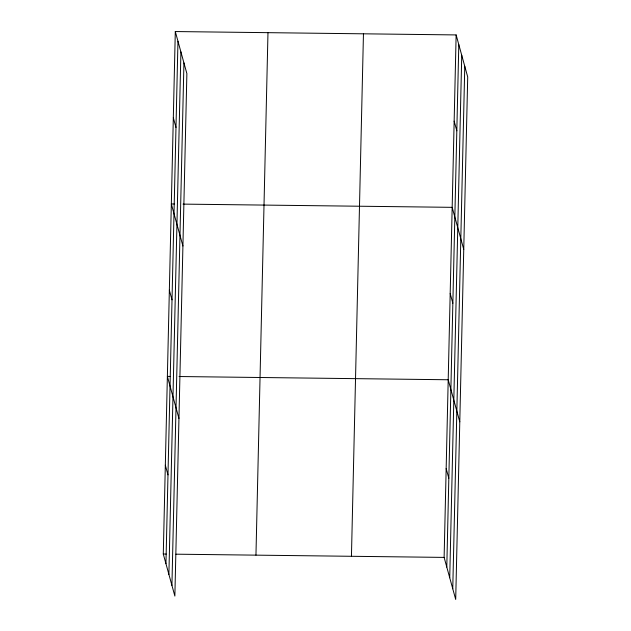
<?xml version="1.0" encoding="UTF-8"?>
<svg xmlns="http://www.w3.org/2000/svg" width="631" height="631" viewBox="0 0 631 631"><rect width="100%" height="100%" fill="white"/><g stroke="black" fill="none" stroke-linecap="round" stroke-linejoin="round"><path stroke-width="0.95" d="M175.3 31.55L186.879 73.598L174.866 596.074L163.287 554.034L175.3 31.55L456.134 34.926L467.713 76.966L455.7 599.45L444.121 557.402L456.134 34.926M165.945 563.704L177.966 41.228M168.887 574.391L180.908 51.908M171.924 585.394L183.936 62.911M255.957 555.146L267.978 32.662M351.443 556.29L363.456 33.806M446.787 567.08L458.8 44.596M449.729 577.759L461.742 55.276M452.758 588.77L464.771 66.287M174.259 204.002L171.332 203.971L182.919 246.011M183.037 204.113L452.167 207.339L463.753 249.387M170.299 376.423L167.373 376.391L178.952 418.432M179.078 376.526L448.207 379.759L459.786 421.808M163.287 554.034L166.213 554.065M175.962 554.184L444.121 557.402M454.154 121.128L456.82 130.806M450.187 293.549L452.853 303.227M446.164 468.581L448.83 478.259M173.32 117.76L175.978 127.438M169.353 290.181L172.018 299.851M165.33 465.213L167.988 474.883"/></g></svg>
